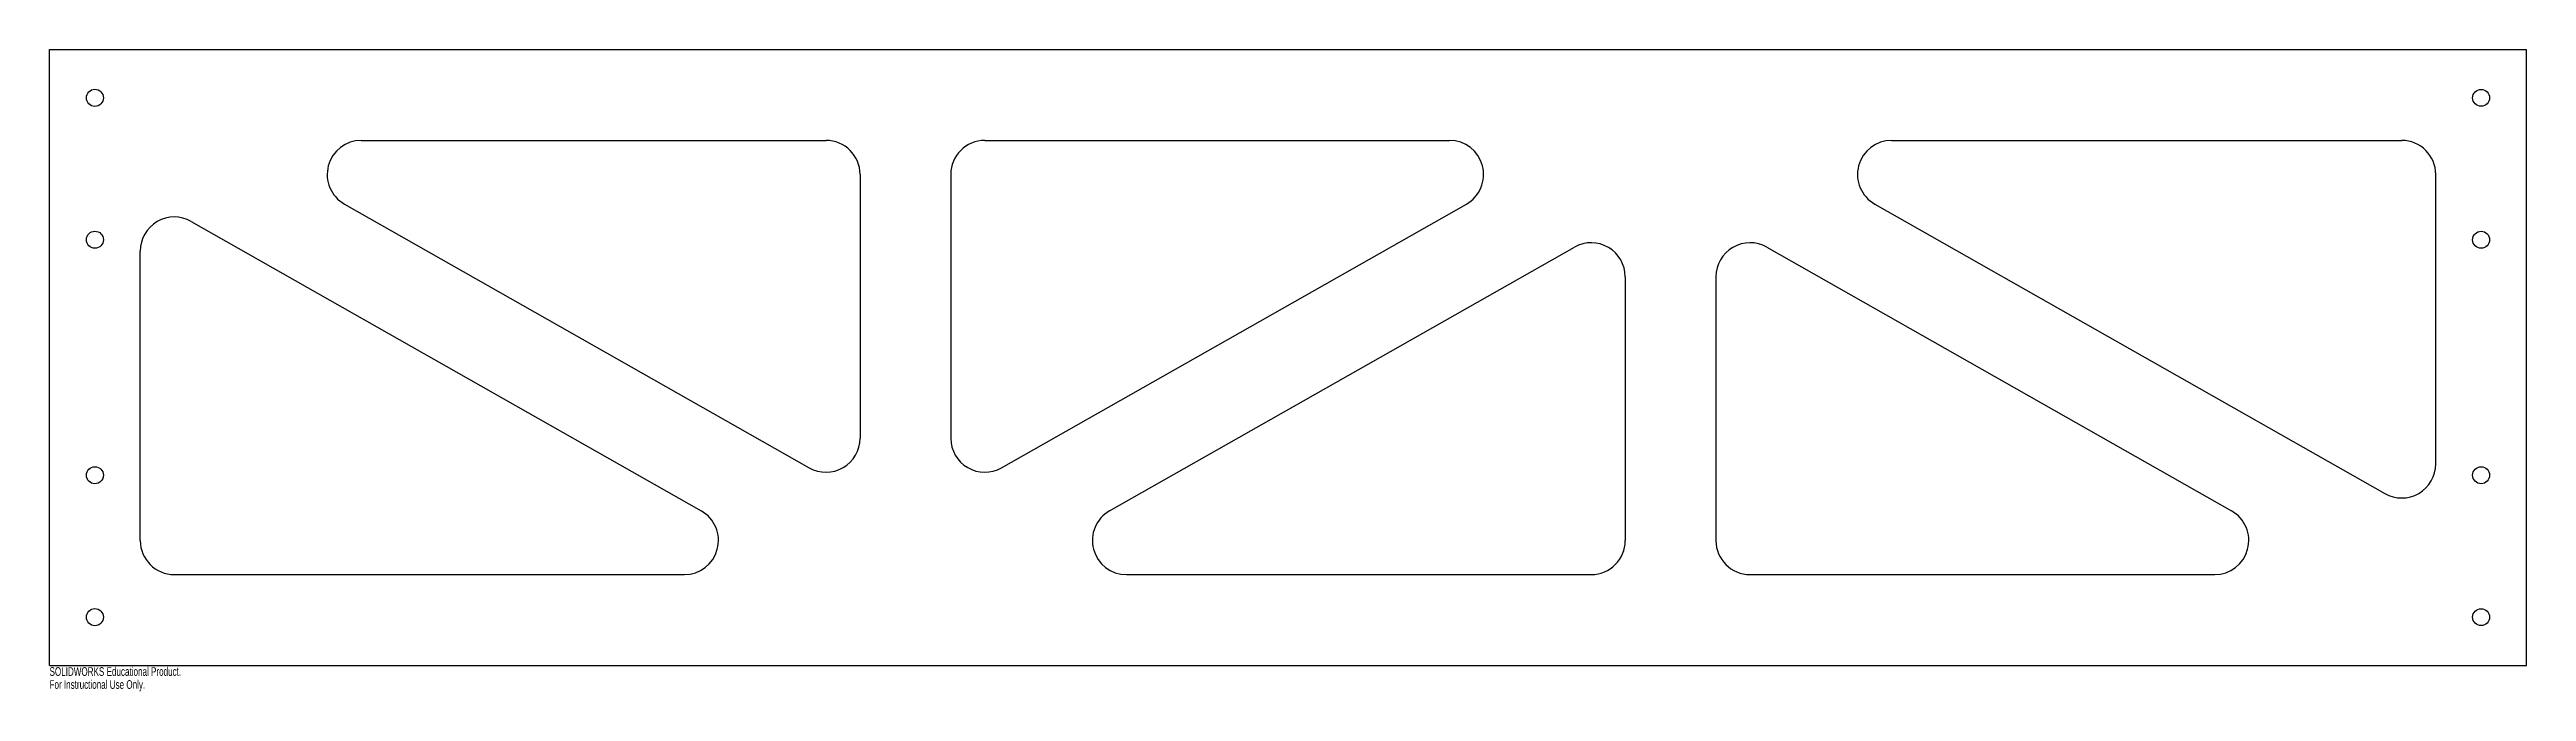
# Model space of a CAD drawing. Header units: inches. Extents: x 0 to 54.6, y -0.6 to 13.6.
import ezdxf

# ---------------------------------------------------------------- set-up
doc = ezdxf.new("R2010")
doc.units = ezdxf.units.IN
doc.header["$MEASUREMENT"] = 0
doc.styles.add('SLDTEXTSTYLE0', font='TXT', dxfattribs={"width": 0.7})

msp = doc.modelspace()

# ---------------------------------------------------------------- linework, layer by layer
at = {"color": 7, "linetype": 'Continuous', "lineweight": 25}
for p, q in [((0, 13.562), (54.603, 13.562)), ((0, 0), (0, 13.562)), ((54.603, 0), (54.603, 13.562)), ((6.871, 11.562), (17.118, 11.562)), ((20.618, 11.562), (30.864, 11.562)), ((40.607, 11.562), (51.853, 11.562)), ((17.868, 10.812), (17.868, 5.004)), ((19.868, 10.812), (19.868, 5.004)), ((52.603, 4.437), (52.603, 10.812)), ((6.502, 10.16), (16.748, 4.351)), ((20.988, 4.351), (31.234, 10.16)), ((40.237, 10.16), (51.484, 3.784)), ((3.12, 9.778), (14.366, 3.402)), ((2, 2.75), (2, 9.126)), ((23.369, 3.402), (33.616, 9.211)), ((37.856, 9.211), (48.102, 3.402)), ((34.736, 8.559), (34.736, 2.75)), ((36.736, 8.559), (36.736, 2.75)), ((2.75, 2), (13.996, 2)), ((23.739, 2), (33.986, 2)), ((37.486, 2), (47.732, 2)), ((0, 0), (54.603, 0))]:
    msp.add_line(p, q, dxfattribs=at)
for centre, radius in [((1, 12.5), 0.188), ((53.603, 12.5), 0.187), ((1, 9.375), 0.188), ((53.603, 9.375), 0.187), ((1, 4.188), 0.188), ((53.603, 4.188), 0.187), ((1, 1.062), 0.188), ((53.603, 1.062), 0.187)]:
    msp.add_circle(centre, radius, dxfattribs=at)
for centre, start, end in [((6.871, 10.812), 90, 240.4508), ((17.118, 10.812), 0, 90), ((20.618, 10.812), 90, 180), ((30.864, 10.812), 299.5492, 90), ((40.607, 10.812), 90, 240.4508), ((51.853, 10.812), 0, 90), ((2.75, 9.126), 60.4508, 180), ((33.986, 8.559), 0, 119.5492), ((37.486, 8.559), 60.4508, 180), ((17.118, 5.004), 240.4508, 0), ((20.618, 5.004), 180, 299.5492), ((51.853, 4.437), 240.4508, 0), ((13.996, 2.75), 270, 60.4508), ((23.739, 2.75), 119.5492, 270), ((47.732, 2.75), 270, 60.4508), ((2.75, 2.75), 180, 270), ((33.986, 2.75), 270, 0), ((37.486, 2.75), 180, 270)]:
    msp.add_arc(centre, 0.75, start, end, dxfattribs=at)

# ---------------------------------------------------------------- texts
at = {"color": 7, "linetype": 'Continuous', "char_height": 0.1903, "attachment_point": 1, "style": 'SLDTEXTSTYLE0'}
for s, insert in [('SOLIDWORKS Educational Product.', (0, -0.04)), ('For Instructional Use Only.', (0, -0.326))]:
    msp.add_mtext(s, dxfattribs=dict(at, insert=insert))

doc.saveas('drawing.dxf')
